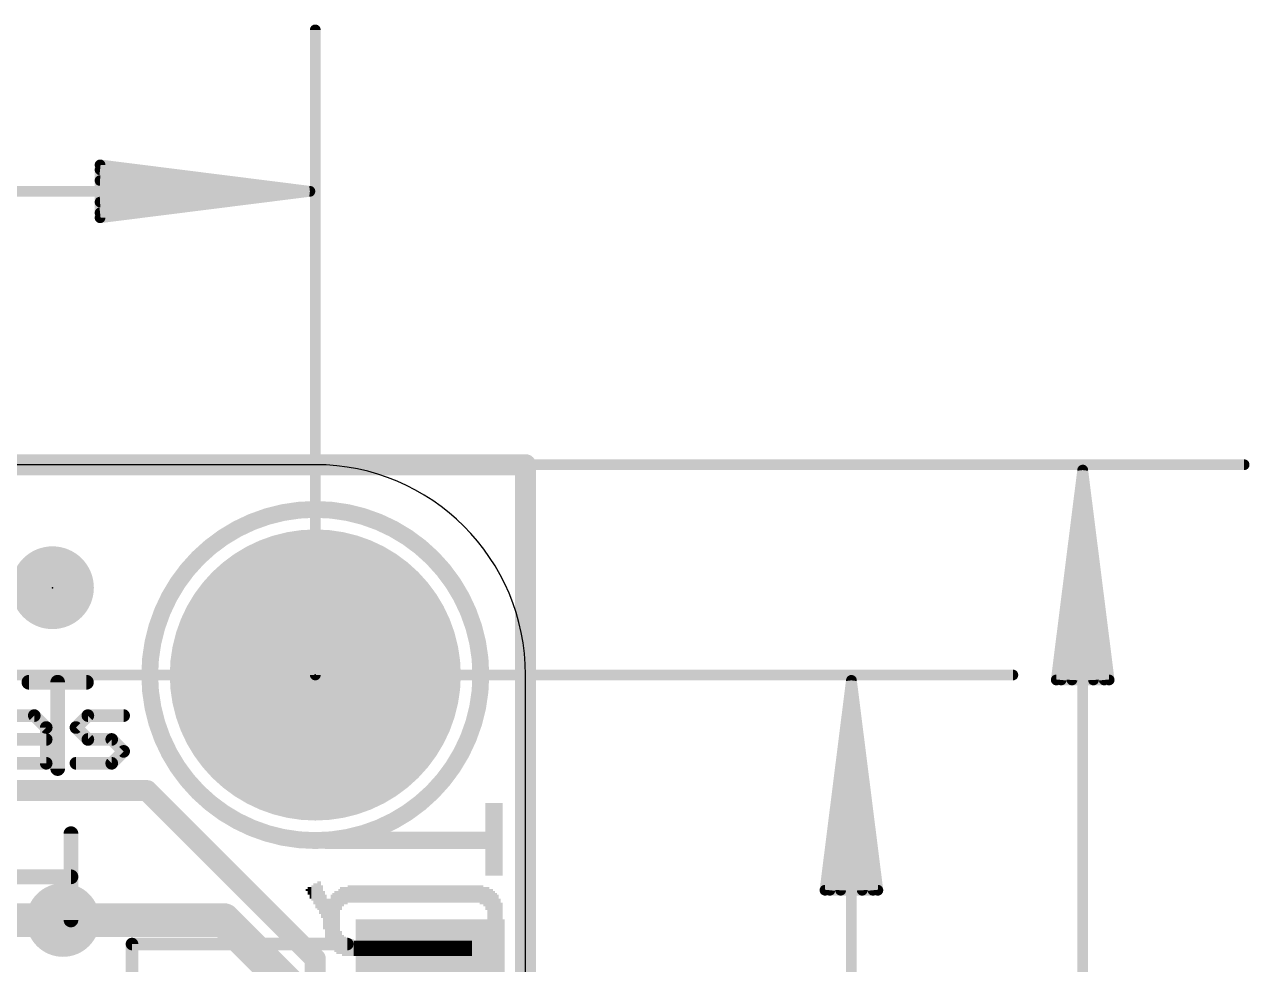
# Model space of a CAD drawing. Extents: x -3.4 to 34.1, y -8.2 to 24.4.
# Drawn here: x 19.35 to 34.15, y 11.74 to 23.1 of the extents above; entities that cross this region are included whole.
import ezdxf

# ---------------------------------------------------------------- set-up
doc = ezdxf.new("R2010")
doc.units = 0
for name, color, linetype in [('1', 12, 'CONTINUOUS'), ('16', 5, 'CONTINUOUS'), ('17', 110, 'CONTINUOUS'), ('18', 110, 'CONTINUOUS'), ('20', 53, 'CONTINUOUS'), ('21', 40, 'CONTINUOUS'), ('22', 6, 'CONTINUOUS'), ('23', 40, 'CONTINUOUS'), ('47', 253, 'CONTINUOUS')]:
    doc.layers.add(name, color=color, linetype=linetype)

# ---------------------------------------------------------------- blocks, each defined once
blk = doc.blocks.new('RECT')
blk.add_solid([(-0.5, -0.5), (0.5, -0.5), (-0.5, 0.5), (0.5, 0.5)])
blk = doc.blocks.new('PIE')
at = {"const_width": 0.5}
blk.add_lwpolyline([(0, -0.25, 1), (0, 0.25, 1), (0, -0.25)], format="xyb", dxfattribs=at)
blk = doc.blocks.new('ROUNDP')
at = {"const_width": 0.5}
blk.add_lwpolyline([(0, -0.25, 1), (0, 0.25, 1), (0, -0.25)], format="xyb", dxfattribs=at)
blk = doc.blocks.new('ROUNDV')
at = {"const_width": 0.5}
blk.add_lwpolyline([(0, -0.25, 1), (0, 0.25, 1), (0, -0.25)], format="xyb", dxfattribs=at)

msp = doc.modelspace()

# ---------------------------------------------------------------- linework, layer by layer
at = {"layer": '1'}
for points, const_width in [([(0, 17.78), (25.4, 17.78)], 0.254), ([(25.4, 17.78), (25.4, 0)], 0.254), ([(18.445, 12.28), (19.812, 12.28)], 0.4064), ([(19.812, 12.28), (21.756, 12.28)], 0.4064), ([(21.756, 12.28), (22.733, 11.303)], 0.4064)]:
    msp.add_lwpolyline(points, dxfattribs=dict(at, const_width=const_width))
for points, const_width in [([(25.4635, 17.78, 1), (25.3365, 17.78)], 0.127), ([(25.4, 17.7165, 1), (25.4, 17.8435)], 0.127), ([(19.812, 12.3816, 1), (19.812, 12.1784)], 0.2032), ([(19.812, 12.1784, 1), (19.812, 12.3816)], 0.2032), ([(21.8278, 12.3518, 1), (21.6842, 12.2082)], 0.2032), ([(21.756, 12.1784, 1), (21.756, 12.3816)], 0.2032)]:
    msp.add_lwpolyline(points, format="xyb", dxfattribs=dict(at, const_width=const_width))
at = {"layer": '16'}
for points, const_width in [([(0, 17.78), (25.4, 17.78)], 0.254), ([(25.4, 17.78), (25.4, 0)], 0.254), ([(15.113, 13.843), (20.828, 13.843)], 0.254), ([(20.828, 13.843), (22.86, 11.811)], 0.254), ([(5.8166, 12.319), (19.812, 12.319)], 0.3048), ([(19.812, 12.319), (19.812, 12.28)], 0.3048), ([(22.86, 11.811), (22.86, 5.715)], 0.254)]:
    msp.add_lwpolyline(points, dxfattribs=dict(at, const_width=const_width))
for points, const_width in [([(25.4635, 17.78, 1), (25.3365, 17.78)], 0.127), ([(25.4, 17.7165, 1), (25.4, 17.8435)], 0.127), ([(20.8729, 13.8879, 1), (20.7831, 13.7981)], 0.127), ([(20.828, 13.7795, 1), (20.828, 13.9065)], 0.127), ([(19.8882, 12.319, 1), (19.7358, 12.319)], 0.1524), ([(19.812, 12.2428, 1), (19.812, 12.3952)], 0.1524), ([(19.7358, 12.28, 1), (19.8882, 12.28)], 0.1524), ([(22.9235, 11.811, 1), (22.7965, 11.811)], 0.127), ([(22.8151, 11.7661, 1), (22.9049, 11.8559)], 0.127)]:
    msp.add_lwpolyline(points, format="xyb", dxfattribs=dict(at, const_width=const_width))
at = {"layer": '20'}
for p, q in [((22.86, 17.78), (2.54, 17.78)), ((25.4, 2.54), (25.4, 15.24))]:
    msp.add_line(p, q, dxfattribs=at)
msp.add_arc((22.86, 15.24), 2.54, 0, 90, dxfattribs=at)
at = {"layer": '21'}
for points, const_width in [([(22.86, 13.24, 1), (22.86, 17.24, 1), (22.86, 13.24)], 0.2032), ([(19.4922, 14.7764, 1), (19.4383, 14.7225)], 0.0762), ([(19.4653, 14.7113, 1), (19.4653, 14.7875)], 0.0762), ([(20.1127, 14.7875, 1), (20.1127, 14.7113)], 0.0762), ([(20.1396, 14.7225, 1), (20.0857, 14.7764)], 0.0762), ([(20.5448, 14.7113, 1), (20.5448, 14.7875)], 0.0762), ([(19.6474, 14.6054, 1), (19.5712, 14.6054)], 0.0762), ([(19.5824, 14.5784, 1), (19.6363, 14.6323)], 0.0762), ([(19.9956, 14.6323, 1), (19.9417, 14.5784)], 0.0762), ([(19.9417, 14.6323, 1), (19.9956, 14.5784)], 0.0762), ([(19.6093, 14.4232, 1), (19.6093, 14.4994)], 0.0762), ([(20.1127, 14.4994, 1), (20.1127, 14.4232)], 0.0762), ([(20.0857, 14.4344, 1), (20.1396, 14.4883)], 0.0762), ([(20.4277, 14.4883, 1), (20.3738, 14.4344)], 0.0762), ([(20.4008, 14.4232, 1), (20.4008, 14.4994)], 0.0762), ([(20.5718, 14.2903, 1), (20.5179, 14.3442)], 0.0762), ([(20.5179, 14.2903, 1), (20.5718, 14.3442)], 0.0762), ([(19.5712, 14.1732, 1), (19.6474, 14.1732)], 0.0762), ([(19.6093, 14.1351, 1), (19.6093, 14.2113)], 0.0762), ([(19.9686, 14.2113, 1), (19.9686, 14.1351)], 0.0762), ([(20.3738, 14.2001, 1), (20.4277, 14.1463)], 0.0762), ([(20.4008, 14.1351, 1), (20.4008, 14.2113)], 0.0762), ([(20.6841, 11.99, 1), (20.6079, 11.99)], 0.0762), ([(20.646, 12.0281, 1), (20.646, 11.9519)], 0.0762), ([(23.246, 11.9519, 1), (23.246, 12.0281)], 0.0762)]:
    msp.add_lwpolyline(points, format="xyb", dxfattribs=dict(at, const_width=const_width))
at = {"layer": '21', "const_width": 0.1524}
for points in [[(19.1772, 14.7494), (19.4653, 14.7494)], [(19.4653, 14.7494), (19.6093, 14.6054)], [(19.9686, 14.6054), (20.1127, 14.7494)], [(20.1127, 14.7494), (20.5448, 14.7494)], [(19.6093, 14.6054), (19.6093, 14.1732)], [(20.1127, 14.4613), (19.9686, 14.6054)], [(19.1772, 14.4613), (19.6093, 14.4613)], [(20.4008, 14.4613), (20.1127, 14.4613)], [(20.5448, 14.3173), (20.4008, 14.4613)], [(20.4008, 14.1732), (20.5448, 14.3173)], [(19.6093, 14.1732), (19.1772, 14.1732)], [(19.9686, 14.1732), (20.4008, 14.1732)], [(20.646, 10.79), (20.646, 11.99)], [(20.646, 11.99), (23.246, 11.99)]]:
    msp.add_lwpolyline(points, dxfattribs=at)
at = {"layer": '22', "const_width": 0.1778}
for points in [[(20.0953, 15.152), (19.4004, 15.152)], [(19.7478, 14.1097), (19.7478, 15.152)], [(19.9082, 12.2809), (19.9082, 13.3232)], [(19.9082, 12.802), (19.2133, 12.802)]]:
    msp.add_lwpolyline(points, dxfattribs=at)
at = {"layer": '22', "const_width": 0.0889}
for points in [[(19.4004, 15.1964, 1), (19.4004, 15.1075)], [(19.7923, 15.152, 1), (19.7034, 15.152)], [(20.0953, 15.1075, 1), (20.0953, 15.1964)], [(19.7034, 14.1097, 1), (19.7923, 14.1097)], [(19.9526, 13.3232, 1), (19.8637, 13.3232)], [(19.9082, 12.7576, 1), (19.9082, 12.8465)], [(19.8637, 12.2809, 1), (19.9526, 12.2809)]]:
    msp.add_lwpolyline(points, format="xyb", dxfattribs=at)
at = {"layer": '23'}
for p in [(19.685, 16.2941), (22.86, 15.24)]:
    msp.add_point(p, dxfattribs=at)
at = {"layer": '47', "const_width": 0.13}
for points in [[(22.86, 15.24), (22.86, 23.032)], [(22.795, 21.082), (20.26, 21.4012)], [(20.26, 21.4012), (20.26, 20.7628)], [(22.795, 21.082), (20.26, 21.342)], [(22.795, 21.082), (20.26, 21.212)], [(2.605, 21.082), (22.795, 21.082)], [(20.26, 20.7628), (22.795, 21.082)], [(20.26, 20.952), (22.795, 21.082)], [(20.26, 20.822), (22.795, 21.082)], [(12.319, 17.78), (34.081, 17.78)], [(32.131, 17.715), (31.8118, 15.18)], [(32.131, 17.715), (31.871, 15.18)], [(32.131, 17.715), (32.001, 15.18)], [(32.131, 0.065), (32.131, 17.715)], [(32.4502, 15.18), (32.131, 17.715)], [(32.261, 15.18), (32.131, 17.715)], [(32.391, 15.18), (32.131, 17.715)], [(12.7, 15.24), (31.287, 15.24)], [(31.8118, 15.18), (32.4502, 15.18)], [(29.337, 15.175), (29.0178, 12.64)], [(29.337, 15.175), (29.077, 12.64)], [(29.337, 15.175), (29.207, 12.64)], [(29.337, 2.605), (29.337, 15.175)], [(29.6562, 12.64), (29.337, 15.175)], [(29.467, 12.64), (29.337, 15.175)], [(29.597, 12.64), (29.337, 15.175)], [(29.0178, 12.64), (29.6562, 12.64)]]:
    msp.add_lwpolyline(points, dxfattribs=at)
at = {"layer": '47', "const_width": 0.065}
for points in [[(22.8925, 23.032, 1), (22.8275, 23.032)], [(20.2641, 21.4335, 1), (20.2559, 21.369)], [(20.2925, 21.4012, 1), (20.2275, 21.4012)], [(20.2633, 21.3743, 1), (20.2567, 21.3097)], [(20.2617, 21.2445, 1), (20.2583, 21.1795)], [(20.2583, 20.9845, 1), (20.2617, 20.9195)], [(22.7991, 21.0498, 1), (22.7909, 21.1142)], [(22.7909, 21.0498, 1), (22.7991, 21.1142)], [(22.7983, 21.0497, 1), (22.7917, 21.1143)], [(22.7917, 21.0497, 1), (22.7983, 21.1143)], [(22.7933, 21.0495, 1), (22.7967, 21.1145)], [(22.7967, 21.0495, 1), (22.7933, 21.1145)], [(22.795, 21.0495, 1), (22.795, 21.1145)], [(20.2567, 20.8543, 1), (20.2633, 20.7897)], [(20.2559, 20.795, 1), (20.2641, 20.7305)], [(20.2275, 20.7628, 1), (20.2925, 20.7628)], [(32.1635, 17.715, 1), (32.0985, 17.715)], [(32.1632, 17.7191, 1), (32.0988, 17.7109)], [(32.1635, 17.7133, 1), (32.0985, 17.7167)], [(32.1635, 17.7167, 1), (32.0985, 17.7133)], [(32.1633, 17.7183, 1), (32.0987, 17.7117)], [(32.1633, 17.7117, 1), (32.0987, 17.7183)], [(32.1632, 17.7109, 1), (32.0988, 17.7191)], [(34.081, 17.7475, 1), (34.081, 17.8125)], [(22.8275, 15.24, 1), (22.8925, 15.24)], [(31.287, 15.2075, 1), (31.287, 15.2725)], [(31.8118, 15.2125, 1), (31.8118, 15.1475)], [(32.4502, 15.1475, 1), (32.4502, 15.2125)], [(29.3695, 15.175, 1), (29.3045, 15.175)], [(29.3692, 15.1791, 1), (29.3048, 15.1709)], [(29.3695, 15.1733, 1), (29.3045, 15.1767)], [(29.3695, 15.1767, 1), (29.3045, 15.1733)], [(29.3693, 15.1783, 1), (29.3047, 15.1717)], [(29.3693, 15.1717, 1), (29.3047, 15.1783)], [(29.3692, 15.1709, 1), (29.3048, 15.1791)], [(31.7795, 15.1841, 1), (31.844, 15.1759)], [(31.8387, 15.1833, 1), (31.9033, 15.1767)], [(31.9685, 15.1817, 1), (32.0335, 15.1783)], [(32.2285, 15.1783, 1), (32.2935, 15.1817)], [(32.3587, 15.1767, 1), (32.4233, 15.1833)], [(32.418, 15.1759, 1), (32.4825, 15.1841)], [(28.9855, 12.6441, 1), (29.05, 12.6359)], [(29.0178, 12.6725, 1), (29.0178, 12.6075)], [(29.0447, 12.6433, 1), (29.1093, 12.6367)], [(29.1745, 12.6417, 1), (29.2395, 12.6383)], [(29.4345, 12.6383, 1), (29.4995, 12.6417)], [(29.5647, 12.6367, 1), (29.6293, 12.6433)], [(29.624, 12.6359, 1), (29.6885, 12.6441)], [(29.6562, 12.6075, 1), (29.6562, 12.6725)]]:
    msp.add_lwpolyline(points, format="xyb", dxfattribs=at)

# ---------------------------------------------------------------- block references
at = {"layer": '1'}
msp.add_blockref('PIE', (19.685, 16.2941), dxfattribs=at)
at = {"layer": '1', "xscale": 1.8, "yscale": 1.2, "rotation": 180}
msp.add_blockref('RECT', (24.246, 11.69), dxfattribs=at)
at = {"layer": '17', "xscale": 3.516, "yscale": 3.516}
msp.add_blockref('ROUNDP', (22.86, 15.24), dxfattribs=at)
msp.add_blockref('ROUNDP', (22.86, 15.24), dxfattribs=at)
at = {"layer": '18', "xscale": 0.889, "yscale": 0.889}
msp.add_blockref('ROUNDV', (19.812, 12.28), dxfattribs=at)
msp.add_blockref('ROUNDV', (19.812, 12.28), dxfattribs=at)
at = {"layer": '22', "rotation": 90}
for p, xscale, yscale in [((24.9267, 13.2537), 0.8788, 0.0231), ((24.9498, 13.2537), 0.8788, 0.0231), ((24.9729, 13.2537), 0.8788, 0.0231), ((24.996, 13.2537), 0.8788, 0.0231), ((25.019, 13.2537), 0.8788, 0.0229), ((25.042, 13.2537), 0.8788, 0.0231), ((25.0651, 13.2537), 0.8788, 0.0231), ((25.0882, 13.2537), 0.8788, 0.0231), ((25.1113, 13.2537), 0.8788, 0.0231), ((22.987, 13.2436), 0.2083, 0.0229), ((23.01, 13.2436), 0.2083, 0.0231), ((23.0331, 13.2436), 0.2083, 0.0231), ((23.0562, 13.2436), 0.2083, 0.0231), ((23.0793, 13.2436), 0.2083, 0.0231), ((23.1024, 13.2436), 0.2083, 0.0231), ((23.1256, 13.2436), 0.2083, 0.0231), ((23.1487, 13.2436), 0.2083, 0.0231), ((23.1718, 13.2436), 0.2083, 0.0231), ((23.1949, 13.2436), 0.2083, 0.0231), ((23.218, 13.2436), 0.2083, 0.0231), ((23.241, 13.2436), 0.2083, 0.0229), ((23.264, 13.2436), 0.2083, 0.0231), ((23.2871, 13.2436), 0.2083, 0.0231), ((23.3102, 13.2436), 0.2083, 0.0231), ((23.3333, 13.2436), 0.2083, 0.0231), ((23.3564, 13.2436), 0.2083, 0.0231), ((23.3796, 13.2436), 0.2083, 0.0231), ((23.4027, 13.2436), 0.2083, 0.0231), ((23.4258, 13.2436), 0.2083, 0.0231), ((23.4489, 13.2436), 0.2083, 0.0231), ((23.472, 13.2436), 0.2083, 0.0231), ((23.495, 13.2436), 0.2083, 0.0229), ((23.518, 13.2436), 0.2083, 0.0231), ((23.5411, 13.2436), 0.2083, 0.0231), ((23.5642, 13.2436), 0.2083, 0.0231), ((23.5873, 13.2436), 0.2083, 0.0231), ((23.6104, 13.2436), 0.2083, 0.0231), ((23.6336, 13.2436), 0.2083, 0.0231), ((23.6567, 13.2436), 0.2083, 0.0231), ((23.6798, 13.2436), 0.2083, 0.0231), ((23.7029, 13.2436), 0.2083, 0.0231), ((23.726, 13.2436), 0.2083, 0.0231), ((23.749, 13.2436), 0.2083, 0.0229), ((23.772, 13.2436), 0.2083, 0.0231), ((23.7951, 13.2436), 0.2083, 0.0231), ((23.8182, 13.2436), 0.2083, 0.0231), ((23.8413, 13.2436), 0.2083, 0.0231), ((23.8644, 13.2436), 0.2083, 0.0231), ((23.8876, 13.2436), 0.2083, 0.0231), ((23.9107, 13.2436), 0.2083, 0.0231), ((23.9338, 13.2436), 0.2083, 0.0231), ((23.9569, 13.2436), 0.2083, 0.0231), ((23.98, 13.2436), 0.2083, 0.0231), ((24.003, 13.2436), 0.2083, 0.0229), ((24.026, 13.2436), 0.2083, 0.0231), ((24.0491, 13.2436), 0.2083, 0.0231), ((24.0722, 13.2436), 0.2083, 0.0231), ((24.0953, 13.2436), 0.2083, 0.0231), ((24.1184, 13.2436), 0.2083, 0.0231), ((24.1416, 13.2436), 0.2083, 0.0231), ((24.1647, 13.2436), 0.2083, 0.0231), ((24.1878, 13.2436), 0.2083, 0.0231), ((24.2109, 13.2436), 0.2083, 0.0231), ((24.234, 13.2436), 0.2083, 0.0231), ((24.257, 13.2436), 0.2083, 0.0229), ((24.28, 13.2436), 0.2083, 0.0231), ((24.3031, 13.2436), 0.2083, 0.0231), ((24.3262, 13.2436), 0.2083, 0.0231), ((24.3493, 13.2436), 0.2083, 0.0231), ((24.3724, 13.2436), 0.2083, 0.0231), ((24.3956, 13.2436), 0.2083, 0.0231), ((24.4187, 13.2436), 0.2083, 0.0231), ((24.4418, 13.2436), 0.2083, 0.0231), ((24.4649, 13.2436), 0.2083, 0.0231), ((24.488, 13.2436), 0.2083, 0.0231), ((24.511, 13.2436), 0.2083, 0.0229), ((24.534, 13.2436), 0.2083, 0.0231), ((24.5571, 13.2436), 0.2083, 0.0231), ((24.5802, 13.2436), 0.2083, 0.0231), ((24.6033, 13.2436), 0.2083, 0.0231), ((24.6264, 13.2436), 0.2083, 0.0231), ((24.6496, 13.2436), 0.2083, 0.0231), ((24.6727, 13.2436), 0.2083, 0.0231), ((24.6958, 13.2436), 0.2083, 0.0231), ((24.7189, 13.2436), 0.2083, 0.0231), ((24.742, 13.2436), 0.2083, 0.0231), ((24.765, 13.2436), 0.2083, 0.0229), ((24.788, 13.2436), 0.2083, 0.0231), ((24.8111, 13.2436), 0.2083, 0.0231), ((24.8342, 13.2436), 0.2083, 0.0231), ((24.8573, 13.2436), 0.2083, 0.0231), ((24.8804, 13.2436), 0.2083, 0.0231), ((24.9036, 13.2436), 0.2083, 0.0231), ((22.8947, 12.573), 0.3454, 0.0231), ((22.9178, 12.5501), 0.3912, 0.0231), ((22.756, 12.6429), 0.0229, 0.0231), ((22.7791, 12.6314), 0.0914, 0.0231), ((22.8022, 12.6073), 0.1397, 0.0231), ((22.8253, 12.6073), 0.1854, 0.0231), ((22.8484, 12.5959), 0.254, 0.0231), ((22.8716, 12.573), 0.2997, 0.0231), ((22.9409, 12.5031), 0.3937, 0.0231), ((22.964, 12.4003), 0.4623, 0.0231), ((22.987, 12.319), 0.5334, 0.0229), ((23.0562, 12.2619), 0.6477, 0.0231), ((23.0793, 12.2619), 0.6934, 0.0231), ((23.1024, 12.2619), 0.7391, 0.0231), ((23.1256, 12.2504), 0.762, 0.0231), ((23.1487, 12.2619), 0.7849, 0.0231), ((23.1718, 12.5387), 0.2769, 0.0231), ((23.1949, 12.5616), 0.2311, 0.0231), ((23.218, 12.573), 0.2083, 0.0231), ((23.241, 12.573), 0.2083, 0.0229), ((23.264, 12.5959), 0.2083, 0.0231), ((23.2871, 12.5959), 0.2083, 0.0231), ((23.3102, 12.5959), 0.2083, 0.0231), ((23.3333, 12.5959), 0.2083, 0.0231), ((23.3564, 12.5959), 0.2083, 0.0231), ((23.3796, 12.5959), 0.2083, 0.0231), ((23.4027, 12.5959), 0.2083, 0.0231), ((23.4258, 12.5959), 0.2083, 0.0231), ((23.4489, 12.5959), 0.2083, 0.0231), ((23.472, 12.5959), 0.2083, 0.0231), ((23.495, 12.5959), 0.2083, 0.0229), ((23.518, 12.5959), 0.2083, 0.0231), ((23.5411, 12.5959), 0.2083, 0.0231), ((23.5642, 12.5959), 0.2083, 0.0231), ((23.5873, 12.5959), 0.2083, 0.0231), ((23.6104, 12.5959), 0.2083, 0.0231), ((23.6336, 12.5959), 0.2083, 0.0231), ((23.6567, 12.5959), 0.2083, 0.0231), ((23.6798, 12.5959), 0.2083, 0.0231), ((23.7029, 12.5959), 0.2083, 0.0231), ((23.726, 12.5959), 0.2083, 0.0231), ((23.749, 12.5959), 0.2083, 0.0229), ((23.772, 12.5959), 0.2083, 0.0231), ((23.7951, 12.5959), 0.2083, 0.0231), ((23.8182, 12.5959), 0.2083, 0.0231), ((23.8413, 12.5959), 0.2083, 0.0231), ((23.8644, 12.5959), 0.2083, 0.0231), ((23.8876, 12.5959), 0.2083, 0.0231), ((23.9107, 12.5959), 0.2083, 0.0231), ((23.9338, 12.5959), 0.2083, 0.0231), ((23.9569, 12.5959), 0.2083, 0.0231), ((23.98, 12.5959), 0.2083, 0.0231), ((24.003, 12.5959), 0.2083, 0.0229), ((24.026, 12.5959), 0.2083, 0.0231), ((24.0491, 12.5959), 0.2083, 0.0231), ((24.0722, 12.5959), 0.2083, 0.0231), ((24.0953, 12.5959), 0.2083, 0.0231), ((24.1184, 12.5959), 0.2083, 0.0231), ((24.1416, 12.5959), 0.2083, 0.0231), ((24.1647, 12.5959), 0.2083, 0.0231), ((24.1878, 12.5959), 0.2083, 0.0231), ((24.2109, 12.5959), 0.2083, 0.0231), ((24.234, 12.5959), 0.2083, 0.0231), ((24.257, 12.5959), 0.2083, 0.0229), ((24.28, 12.5959), 0.2083, 0.0231), ((24.3031, 12.5959), 0.2083, 0.0231), ((24.3262, 12.5959), 0.2083, 0.0231), ((24.3493, 12.5959), 0.2083, 0.0231), ((24.3724, 12.5959), 0.2083, 0.0231), ((24.3956, 12.5959), 0.2083, 0.0231), ((24.4187, 12.5959), 0.2083, 0.0231), ((24.4418, 12.5959), 0.2083, 0.0231), ((24.4649, 12.5959), 0.2083, 0.0231), ((24.488, 12.5959), 0.2083, 0.0231), ((24.511, 12.5959), 0.2083, 0.0229), ((24.534, 12.5959), 0.2083, 0.0231), ((24.5571, 12.5959), 0.2083, 0.0231), ((24.5802, 12.5959), 0.2083, 0.0231), ((24.6033, 12.5959), 0.2083, 0.0231), ((24.6264, 12.5959), 0.2083, 0.0231), ((24.6496, 12.5959), 0.2083, 0.0231), ((24.6727, 12.5959), 0.2083, 0.0231), ((24.6958, 12.5959), 0.2083, 0.0231), ((24.7189, 12.5959), 0.2083, 0.0231), ((24.742, 12.5959), 0.2083, 0.0231), ((24.765, 12.5959), 0.2083, 0.0229), ((24.788, 12.5959), 0.2083, 0.0231), ((24.8111, 12.5959), 0.2083, 0.0231), ((24.8342, 12.5959), 0.2083, 0.0231), ((24.8573, 12.5844), 0.2311, 0.0231), ((24.8804, 12.5844), 0.2311, 0.0231), ((24.9036, 12.5616), 0.2311, 0.0231), ((24.9267, 12.5387), 0.2769, 0.0231), ((24.9498, 12.2733), 0.8077, 0.0231), ((24.9729, 12.2733), 0.762, 0.0231), ((24.996, 12.2733), 0.762, 0.0231), ((25.019, 12.2733), 0.7163, 0.0229), ((25.042, 12.2733), 0.6706, 0.0231), ((25.0651, 12.2733), 0.6248, 0.0231), ((23.01, 12.2606), 0.5537, 0.0231), ((23.0331, 12.2492), 0.5766, 0.0231), ((25.0882, 12.2606), 0.5537, 0.0231), ((25.1113, 12.272), 0.4394, 0.0231), ((23.1718, 12.0079), 0.2769, 0.0231), ((24.9267, 12.0079), 0.2769, 0.0231), ((23.1949, 11.9736), 0.254, 0.0231), ((23.218, 11.9621), 0.2311, 0.0231), ((23.241, 11.9494), 0.2057, 0.0229), ((23.264, 11.9494), 0.2057, 0.0231), ((23.2871, 11.9494), 0.2057, 0.0231), ((23.3102, 11.9494), 0.2057, 0.0231), ((23.3333, 11.938), 0.1829, 0.0231), ((23.3564, 11.938), 0.1829, 0.0231), ((23.3796, 11.938), 0.1829, 0.0231), ((23.4027, 11.938), 0.1829, 0.0231), ((23.4258, 11.938), 0.1829, 0.0231), ((23.4489, 11.938), 0.1829, 0.0231), ((23.472, 11.938), 0.1829, 0.0231), ((23.495, 11.938), 0.1829, 0.0229), ((23.518, 11.938), 0.1829, 0.0231), ((23.5411, 11.938), 0.1829, 0.0231), ((23.5642, 11.938), 0.1829, 0.0231), ((23.5873, 11.938), 0.1829, 0.0231), ((23.6104, 11.938), 0.1829, 0.0231), ((23.6336, 11.938), 0.1829, 0.0231), ((23.6567, 11.938), 0.1829, 0.0231), ((23.6798, 11.938), 0.1829, 0.0231), ((23.7029, 11.938), 0.1829, 0.0231), ((23.726, 11.938), 0.1829, 0.0231), ((23.749, 11.938), 0.1829, 0.0229), ((23.772, 11.938), 0.1829, 0.0231), ((23.7951, 11.938), 0.1829, 0.0231), ((23.8182, 11.938), 0.1829, 0.0231), ((23.8413, 11.938), 0.1829, 0.0231), ((23.8644, 11.938), 0.1829, 0.0231), ((23.8876, 11.938), 0.1829, 0.0231), ((23.9107, 11.938), 0.1829, 0.0231), ((23.9338, 11.938), 0.1829, 0.0231), ((23.9569, 11.938), 0.1829, 0.0231), ((23.98, 11.938), 0.1829, 0.0231), ((24.003, 11.938), 0.1829, 0.0229), ((24.026, 11.938), 0.1829, 0.0231), ((24.0491, 11.938), 0.1829, 0.0231), ((24.0722, 11.938), 0.1829, 0.0231), ((24.0953, 11.938), 0.1829, 0.0231), ((24.1184, 11.938), 0.1829, 0.0231), ((24.1416, 11.938), 0.1829, 0.0231), ((24.1647, 11.938), 0.1829, 0.0231), ((24.1878, 11.938), 0.1829, 0.0231), ((24.2109, 11.938), 0.1829, 0.0231), ((24.234, 11.938), 0.1829, 0.0231), ((24.257, 11.938), 0.1829, 0.0229), ((24.28, 11.938), 0.1829, 0.0231), ((24.3031, 11.938), 0.1829, 0.0231), ((24.3262, 11.938), 0.1829, 0.0231), ((24.3493, 11.938), 0.1829, 0.0231), ((24.3724, 11.938), 0.1829, 0.0231), ((24.3956, 11.938), 0.1829, 0.0231), ((24.4187, 11.938), 0.1829, 0.0231), ((24.4418, 11.938), 0.1829, 0.0231), ((24.4649, 11.938), 0.1829, 0.0231), ((24.488, 11.938), 0.1829, 0.0231), ((24.511, 11.938), 0.1829, 0.0229), ((24.534, 11.938), 0.1829, 0.0231), ((24.5571, 11.938), 0.1829, 0.0231), ((24.5802, 11.938), 0.1829, 0.0231), ((24.6033, 11.938), 0.1829, 0.0231), ((24.6264, 11.938), 0.1829, 0.0231), ((24.6496, 11.938), 0.1829, 0.0231), ((24.6727, 11.938), 0.1829, 0.0231), ((24.6958, 11.938), 0.1829, 0.0231), ((24.7189, 11.938), 0.1829, 0.0231), ((24.742, 11.938), 0.1829, 0.0231), ((24.765, 11.9494), 0.2057, 0.0229), ((24.788, 11.9494), 0.2057, 0.0231), ((24.8111, 11.9494), 0.2057, 0.0231), ((24.8342, 11.9494), 0.2057, 0.0231), ((24.8573, 11.9494), 0.2057, 0.0231), ((24.8804, 11.9621), 0.2311, 0.0231), ((24.9036, 11.9736), 0.254, 0.0231)]:
    msp.add_blockref('RECT', p, dxfattribs=dict(at, xscale=xscale, yscale=yscale))

doc.saveas('drawing.dxf')
